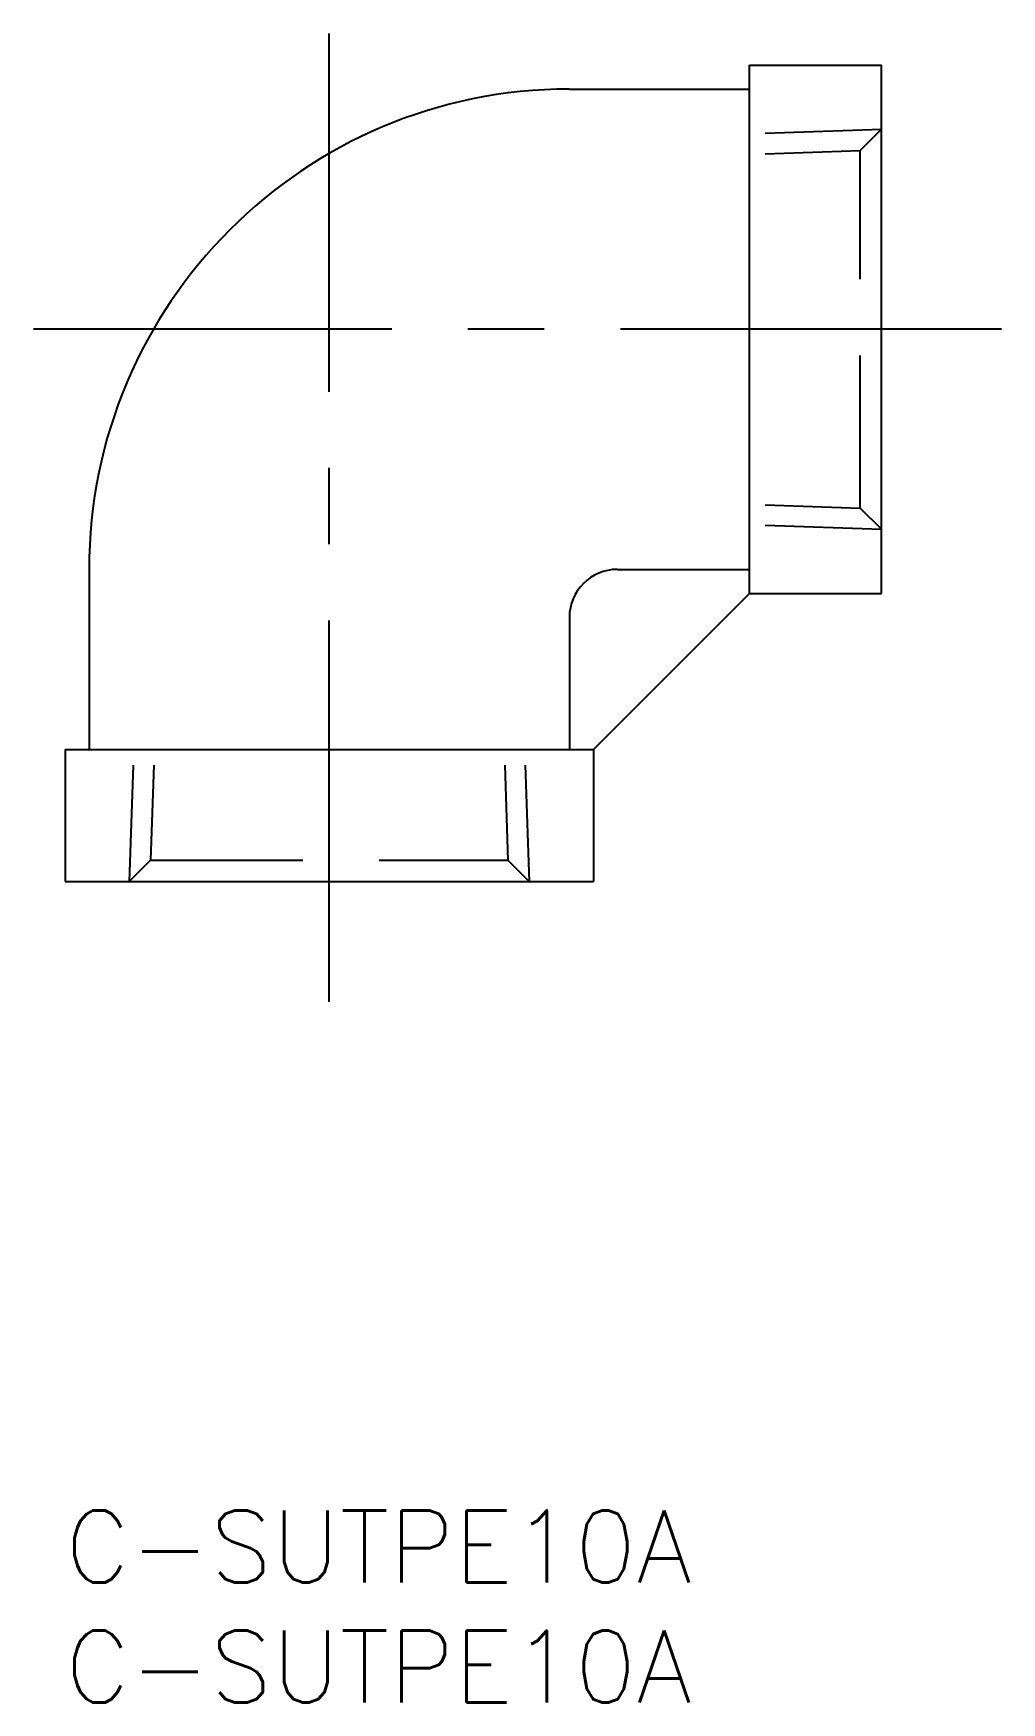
# Model space of a CAD drawing. Extents: x -1.3 to 39, y -8 to 61.5.
import ezdxf

# ---------------------------------------------------------------- set-up
doc = ezdxf.new("R2010")
doc.units = 0
doc.header["$LTSCALE"] = 0.5
doc.linetypes.add('CENTER', pattern=[50.8, 31.75, -6.35, 6.35, -6.35])
doc.linetypes.add('DASHED', pattern=[19.05, 12.7, -6.35])
doc.layers.get('0').update_dxf_attribs({"linetype": 'CONTINUOUS'})
doc.layers.add('CENTER', color=1, linetype='CENTER')
doc.styles.get("Standard").update_dxf_attribs({"font": 'txt.shx', "height": 3, "bigfont": 'bigfont.shx'})

# ---------------------------------------------------------------- blocks, each defined once
blk = doc.blocks.new('*U12')
at = {"color": 7, "linetype": 'CONTINUOUS'}
blk.add_text('C-SUTPE10A', height=3, dxfattribs=at).set_placement((0, -3))
blk = doc.blocks.new('*U13')
at = {"color": 7, "linetype": 'CONTINUOUS'}
blk.add_text('C-SUTPE10A', height=3, dxfattribs=at).set_placement((0, -8))

msp = doc.modelspace()

# ---------------------------------------------------------------- linework, layer by layer
at = {"color": 7, "linetype": 'CONTINUOUS'}
for p, q in [((28.5, 60.188), (34, 60.188)), ((28.5, 38.188), (28.5, 60.188)), ((34, 38.188), (34, 60.188)), ((21, 59.188), (28.5, 59.188)), ((1, 39.188), (1, 31.688)), ((23, 39.188), (28.5, 39.188)), ((22, 31.688), (28.5, 38.188)), ((28.5, 38.188), (34, 38.188)), ((21, 37.188), (21, 31.688)), ((0, 31.688), (22, 31.688)), ((0, 31.688), (0, 26.188)), ((22, 31.688), (22, 26.188)), ((0, 26.188), (22, 26.188))]:
    msp.add_line(p, q, dxfattribs=at)
at = {"color": 3, "linetype": 'DASHED'}
for p, q in [((29.15, 57.35), (34, 57.519)), ((33.113, 56.632), (34, 57.519)), ((29.15, 56.494), (33.113, 56.632)), ((33.113, 41.744), (33.113, 56.632)), ((29.15, 41.883), (33.113, 41.744)), ((33.113, 41.744), (34, 40.857)), ((29.15, 41.027), (34, 40.857)), ((2.838, 31.038), (2.669, 26.188)), ((3.694, 31.038), (3.556, 27.075)), ((18.306, 31.038), (18.444, 27.075)), ((19.162, 31.038), (19.331, 26.188)), ((3.556, 27.075), (2.669, 26.188)), ((3.556, 27.075), (18.444, 27.075)), ((18.444, 27.075), (19.331, 26.188))]:
    msp.add_line(p, q, dxfattribs=at)
at = {"color": 7, "linetype": 'CONTINUOUS'}
for centre, radius in [((21, 39.188), 20), ((23, 37.188), 2)]:
    msp.add_arc(centre, radius, 90, 180, dxfattribs=at)
at = {"layer": 'CENTER', "color": 1, "linetype": 'CENTER'}
for p, q in [((11, 21.188), (11, 61.509)), ((39, 49.188), (-1.321, 49.188))]:
    msp.add_line(p, q, dxfattribs=at)

# ---------------------------------------------------------------- block references
at = {"color": 7, "linetype": 'CONTINUOUS'}
for name in ['*U12', '*U13']:
    msp.add_blockref(name, (0, 0), dxfattribs=at)

doc.saveas('drawing.dxf')
